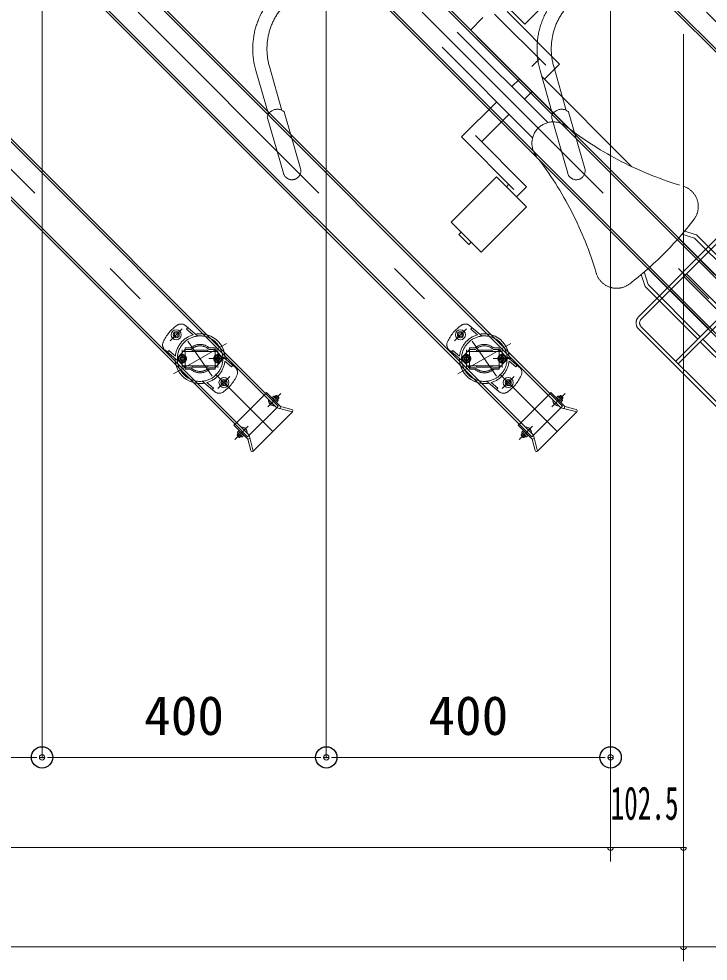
# Model space of a CAD drawing. Units: millimetres, scale not verified. Extents: x -10999 to 11014, y -7399 to 7386.
# Drawn here: x -5527 to -4557, y 2541 to 3866 of the extents above; entities that cross this region are included whole.
import ezdxf
from ezdxf.enums import TextEntityAlignment as Align

# ---------------------------------------------------------------- set-up
doc = ezdxf.new("R2010")
doc.units = ezdxf.units.MM
doc.header["$LTSCALE"] = 30
doc.header["$PDMODE"] = 32
doc.header["$PDSIZE"] = 30
for name, pattern in [('USER2', [10, 4, -6]), ('USER4', [24, 12, -5, 2, -5]), ('USER5', [25, 6, -5, 2, -5, 2, -5])]:
    doc.linetypes.add(name, pattern=pattern)
for name, color, linetype, lineweight in [('0-0_0', 7, 'Continuous', 18), ('0-4_2ラック-6下ラック前', 3, 'Continuous', 18), ('0-6_2ラック-B下自転車前', 2, 'USER5', 18), ('0-E_3-F', 3, 'Continuous', 18), ('0-F_B-0', 3, 'Continuous', 18), ('1-2_3-GLEVEL', 5, 'Continuous', 18)]:
    doc.layers.add(name, color=color, linetype=linetype, lineweight=lineweight)
doc.layers.add('1-1_Defpoints', color=7, linetype='Continuous')
doc.styles.add('ＭＳ ゴシック', font='')
doc.styles.get('ＭＳ ゴシック').set_extended_font_data('MS Gothic')

# ---------------------------------------------------------------- blocks, each defined once
blk = doc.blocks.new('_Dot')
at = {"layer": '0-0_0', "lineweight": 9}
for p, q in [((-0.5, 0), (-1, 0)), ((0.25, 0), (-0.25, 0))]:
    blk.add_line(p, q, dxfattribs=at)
blk.add_circle((0, 0), 0.25, dxfattribs=at)
blk = doc.blocks.new('D10')
at = {"layer": '1-1_Defpoints'}
for p in [(5505.1, 5024.51), (5905.1, 5024.51), (5905.1, 3841.35)]:
    blk.add_point(p, dxfattribs=at)
at = {"layer": '1-2_3-GLEVEL'}
for p, q in [((5505.1, 4999.51), (5505.1, 3841.35)), ((5905.1, 4999.51), (5905.1, 3841.35)), ((5520.1, 3841.35), (5890.1, 3841.35))]:
    blk.add_line(p, q, dxfattribs=at)
at = {"layer": '1-2_3-GLEVEL', "xscale": 15, "yscale": 15, "rotation": 180}
blk.add_blockref('_Dot', (5505.1, 3841.35), dxfattribs=at)
at = {"layer": '1-2_3-GLEVEL', "xscale": 15, "yscale": 15}
blk.add_blockref('_Dot', (5905.1, 3841.35), dxfattribs=at)
at = {"layer": '1-2_3-GLEVEL', "color": 7, "style": 'ＭＳ ゴシック'}
blk.add_text('400', height=54.99, dxfattribs=at).set_placement((5648.85, 3856.35), align=Align.BOTTOM_LEFT)
blk = doc.blocks.new('D11')
at = {"layer": '1-1_Defpoints'}
for p in [(5905.1, 5024.51), (6305.1, 5024.51), (6305.1, 3841.35)]:
    blk.add_point(p, dxfattribs=at)
at = {"layer": '1-2_3-GLEVEL'}
for p, q in [((5905.1, 4999.51), (5905.1, 3841.35)), ((6305.1, 4999.51), (6305.1, 3841.35)), ((5920.1, 3841.35), (6290.1, 3841.35))]:
    blk.add_line(p, q, dxfattribs=at)
at = {"layer": '1-2_3-GLEVEL', "xscale": 15, "yscale": 15, "rotation": 180}
blk.add_blockref('_Dot', (5905.1, 3841.35), dxfattribs=at)
at = {"layer": '1-2_3-GLEVEL', "xscale": 15, "yscale": 15}
blk.add_blockref('_Dot', (6305.1, 3841.35), dxfattribs=at)
at = {"layer": '1-2_3-GLEVEL', "color": 7, "style": 'ＭＳ ゴシック'}
blk.add_text('400', height=54.99, dxfattribs=at).set_placement((6048.85, 3856.35), align=Align.BOTTOM_LEFT)
blk = doc.blocks.new('D12')
at = {"layer": '1-1_Defpoints'}
for p in [(5105.1, 5024.51), (5505.1, 5024.51), (5505.1, 3841.35)]:
    blk.add_point(p, dxfattribs=at)
at = {"layer": '1-2_3-GLEVEL'}
for p, q in [((5105.1, 4999.51), (5105.1, 3841.35)), ((5505.1, 4999.51), (5505.1, 3841.35)), ((5120.1, 3841.35), (5490.1, 3841.35))]:
    blk.add_line(p, q, dxfattribs=at)
at = {"layer": '1-2_3-GLEVEL', "xscale": 15, "yscale": 15, "rotation": 180}
blk.add_blockref('_Dot', (5105.1, 3841.35), dxfattribs=at)
at = {"layer": '1-2_3-GLEVEL', "xscale": 15, "yscale": 15}
blk.add_blockref('_Dot', (5505.1, 3841.35), dxfattribs=at)
at = {"layer": '1-2_3-GLEVEL', "color": 7, "style": 'ＭＳ ゴシック'}
blk.add_text('400', height=54.99, dxfattribs=at).set_placement((5248.85, 3856.35), align=Align.BOTTOM_LEFT)
blk = doc.blocks.new('ｃｃｒ455')
at = {"layer": '0-4_2ラック-6下ラック前', "color": 7}
for p, q in [((-11756.96, 1282.13), (-12817.97, 2343.13)), ((-12861.1, 2300), (-11800.09, 1238.99)), ((-12766.71, 2287.63), (-11741.4, 1262.33)), ((-12805.6, 2248.74), (-11780.3, 1223.44)), ((-11884.87, 1366.9), (-11885.61, 1364.11)), ((-11884.87, 1366.9), (-11882.08, 1367.65)), ((-11880.04, 1365.6), (-11882.08, 1367.65)), ((-11880.04, 1365.6), (-11880.78, 1362.82)), ((-11883.57, 1362.07), (-11885.61, 1364.11)), ((-11883.57, 1362.07), (-11880.78, 1362.82)), ((-11818.44, 1296.94), (-11817.69, 1299.72)), ((-11814.9, 1300.47), (-11817.69, 1299.72)), ((-11814.9, 1300.47), (-11812.86, 1298.43)), ((-11818.44, 1296.94), (-11816.4, 1294.89)), ((-11813.61, 1295.64), (-11816.4, 1294.89)), ((-11813.61, 1295.64), (-11812.86, 1298.43)), ((-11759.08, 1280), (-11755.55, 1283.54)), ((-11755.55, 1283.54), (-11735.99, 1263.98)), ((-11752.89, 1273.32), (-11752.65, 1273.57)), ((-11752.89, 1273.32), (-11744.55, 1264.98)), ((-11746.57, 1274.56), (-11744.06, 1277.07)), ((-11744.81, 1278.46), (-11739.41, 1273.06)), ((-11742.11, 1279.3), (-11743.88, 1277.53)), ((-11740.8, 1273.82), (-11743.31, 1271.31)), ((-11742.11, 1279.3), (-11741.4, 1279.3)), ((-11738.58, 1275.76), (-11742.11, 1279.3)), ((-11741.4, 1279.3), (-11738.58, 1276.47)), ((-11738.58, 1275.76), (-11740.34, 1273.99)), ((-11738.58, 1275.76), (-11738.58, 1276.47)), ((-11780.3, 1223.43), (-11741.4, 1262.33)), ((-11744.55, 1264.98), (-11744.3, 1265.23)), ((-11719.27, 1256.4), (-11741.4, 1262.33)), ((-11735.99, 1263.98), (-11736.77, 1261.09)), ((-11720.16, 1259.74), (-11735.99, 1263.98)), ((-11719.27, 1256.4), (-11774.37, 1201.3)), ((-11801.51, 1237.58), (-11797.97, 1241.11)), ((-11801.51, 1237.58), (-11781.95, 1218.02)), ((-11791.29, 1234.93), (-11791.54, 1234.68)), ((-11791.29, 1234.93), (-11782.95, 1226.58)), ((-11797.27, 1224.14), (-11795.5, 1225.91)), ((-11797.27, 1224.14), (-11797.27, 1223.44)), ((-11793.73, 1220.61), (-11797.27, 1224.14)), ((-11797.27, 1223.44), (-11794.44, 1220.61)), ((-11796.43, 1226.84), (-11791.03, 1221.44)), ((-11792.53, 1228.6), (-11795.04, 1226.09)), ((-11793.73, 1220.61), (-11794.44, 1220.61)), ((-11793.73, 1220.61), (-11791.96, 1222.38)), ((-11791.79, 1222.84), (-11789.28, 1225.35)), ((-11782.95, 1226.58), (-11783.19, 1226.34)), ((-11774.37, 1201.3), (-11780.3, 1223.43)), ((-11781.95, 1218.02), (-11779.05, 1218.8)), ((-11777.71, 1202.2), (-11781.95, 1218.02))]:
    blk.add_line(p, q, dxfattribs=at)
at = {"layer": '0-4_2ラック-6下ラック前', "linetype": 'USER4'}
for p, q in [((-12845.64, 2327.67), (-11746.82, 1228.85)), ((-11891.31, 1356.37), (-11874.34, 1373.34)), ((-11812, 1352.77), (-11886.48, 1309.77)), ((-11866.45, 1355.84), (-11832.03, 1306.7)), ((-11874.24, 1343.77), (-11874.24, 1318.77)), ((-11824.24, 1343.77), (-11824.24, 1318.77)), ((-11836.74, 1331.27), (-11811.74, 1331.27)), ((-11824.14, 1289.2), (-11807.17, 1306.17)), ((-11754.13, 1263.74), (-11735.68, 1282.2)), ((-11781.71, 1236.16), (-11800.16, 1217.71))]:
    blk.add_line(p, q, dxfattribs=at)
at = {"layer": '0-4_2ラック-6下ラック前', "linetype": 'USER2'}
for p, q in [((-11869.48, 1377.63), (-11852.21, 1363.13)), ((-11866.39, 1375.03), (-11868.31, 1372.73)), ((-11868.31, 1372.73), (-11858.97, 1364.89)), ((-11898.41, 1343.16), (-11881.13, 1328.66)), ((-11893.38, 1342.86), (-11895.31, 1340.56)), ((-11893.38, 1342.86), (-11884.04, 1335.01)), ((-11870.24, 1344.27), (-11878.61, 1335.38)), ((-11874.24, 1341.27), (-11824.24, 1341.27)), ((-11874.24, 1321.27), (-11874.24, 1341.27)), ((-11870.24, 1346.27), (-11870.24, 1316.27)), ((-11870.24, 1346.27), (-11862.47, 1346.27)), ((-11870.24, 1344.27), (-11861.69, 1344.27)), ((-11860.24, 1343.27), (-11838.24, 1343.27)), ((-11860.24, 1343.27), (-11860.24, 1341.27)), ((-11838.24, 1343.27), (-11838.24, 1341.27)), ((-11836.79, 1344.27), (-11828.24, 1344.27)), ((-11836.01, 1346.27), (-11828.24, 1346.27)), ((-11828.24, 1346.27), (-11828.24, 1316.27)), ((-11828.24, 1344.27), (-11819.87, 1335.38)), ((-11824.24, 1321.27), (-11824.24, 1341.27)), ((-11874.24, 1325.5), (-11879.24, 1328.38)), ((-11870.24, 1318.27), (-11878.61, 1327.16)), ((-11869.24, 1334.16), (-11874.24, 1337.04)), ((-11869.24, 1328.38), (-11874.24, 1325.5)), ((-11869.24, 1334.16), (-11869.24, 1328.38)), ((-11829.24, 1334.16), (-11824.24, 1337.04)), ((-11829.24, 1334.16), (-11829.24, 1328.38)), ((-11829.24, 1328.38), (-11824.24, 1325.5)), ((-11828.24, 1318.27), (-11819.87, 1327.16)), ((-11824.24, 1325.5), (-11819.24, 1328.38)), ((-11800.07, 1319.38), (-11817.34, 1333.88)), ((-11805.09, 1319.68), (-11814.44, 1327.53)), ((-11874.24, 1321.27), (-11824.24, 1321.27)), ((-11870.24, 1318.27), (-11861.69, 1318.27)), ((-11870.24, 1316.27), (-11862.47, 1316.27)), ((-11860.24, 1321.27), (-11860.24, 1319.27)), ((-11860.24, 1319.27), (-11838.24, 1319.27)), ((-11838.24, 1321.27), (-11838.24, 1319.27)), ((-11836.79, 1318.27), (-11828.24, 1318.27)), ((-11836.01, 1316.27), (-11828.24, 1316.27)), ((-11803.17, 1321.98), (-11805.09, 1319.68)), ((-11828.99, 1284.91), (-11846.27, 1299.41)), ((-11830.16, 1289.81), (-11839.51, 1297.65)), ((-11830.16, 1289.81), (-11832.09, 1287.51)), ((-11797.97, 1241.11), (-11759.08, 1280)), ((-11756.96, 1282.13), (-11739.28, 1264.45)), ((-11741.4, 1262.33), (-11739.28, 1264.45)), ((-11800.09, 1238.99), (-11782.42, 1221.31)), ((-11782.42, 1221.31), (-11780.3, 1223.44))]:
    blk.add_line(p, q, dxfattribs=at)
at = {"layer": '0-4_2ラック-6下ラック前'}
for p, q in [((-11743.6, 1277.25), (-11741.55, 1279.3)), ((-11740.63, 1274.28), (-11738.58, 1276.33)), ((-11795.22, 1225.63), (-11797.27, 1223.58)), ((-11792.25, 1222.66), (-11794.3, 1220.61))]:
    blk.add_line(p, q, dxfattribs=at)
at = {"layer": '0-4_2ラック-6下ラック前', "linetype": 'USER2'}
for points in [[(-11874.24, 1337.04), (-11879.24, 1334.16), (-11879.24, 1328.38)], [(-11824.24, 1337.04), (-11819.24, 1334.16), (-11819.24, 1328.38)]]:
    blk.add_lwpolyline(points, dxfattribs=at)
at = {"layer": '0-4_2ラック-6下ラック前', "color": 7}
for points in [[(-11744.81, 1278.46), (-11745.68, 1278.7), (-11748.19, 1276.19)], [(-11739.41, 1273.06), (-11739.18, 1272.19), (-11741.69, 1269.68)], [(-11796.43, 1226.84), (-11796.66, 1227.71), (-11794.15, 1230.22)], [(-11791.03, 1221.44), (-11790.16, 1221.21), (-11787.65, 1223.72)]]:
    blk.add_lwpolyline(points, dxfattribs=at)
for centre, radius in [((-11882.83, 1364.86), 7), ((-11882.83, 1364.86), 4.32), ((-11815.65, 1297.68), 7), ((-11815.65, 1297.68), 4.32)]:
    blk.add_circle(centre, radius, dxfattribs=at)
at = {"layer": '0-4_2ラック-6下ラック前', "linetype": 'USER2'}
for centre, radius in [((-11874.24, 1331.27), 5.85), ((-11874.24, 1331.27), 4.9), ((-11874.24, 1331.27), 3), ((-11874.24, 1331.27), 2.2), ((-11824.24, 1331.27), 5.85), ((-11824.24, 1331.27), 4.9), ((-11824.24, 1331.27), 3), ((-11824.24, 1331.27), 2.2)]:
    blk.add_circle(centre, radius, dxfattribs=at)
for centre, radius, start, end in [((-11875.91, 1369.97), 10, 50, 124.57615), ((-11849.24, 1331.27), 57, 124.57615, 155.42385), ((-11849.24, 1331.27), 35, 79.37492, 99.9948), ((-11891.98, 1350.82), 10, 155.42385, 230), ((-11849.24, 1331.27), 35, 106.14156, 173.85844), ((-11849.24, 1331.27), 32, 67.61244, 212.38756), ((-11849.24, 1331.27), 20, 48.59038, 131.40962), ((-11849.24, 1331.27), 18, 46.23826, 133.76174), ((-11849.24, 1331.27), 32, 247.61244, 32.38756), ((-11849.24, 1331.27), 35, 0.0052, 20.62508), ((-11849.24, 1331.27), 35, 180.0052, 200.62508), ((-11874.24, 1331.27), 6, 136.72135, 223.27865), ((-11849.24, 1331.27), 35, 286.14156, 353.85844), ((-11824.24, 1331.27), 6, 316.72135, 43.27865), ((-11849.24, 1331.27), 20, 228.59038, 311.40962), ((-11849.24, 1331.27), 18, 226.23826, 313.76174), ((-11806.5, 1311.72), 10, 335.42385, 50), ((-11849.24, 1331.27), 57, 304.57615, 335.42385), ((-11849.24, 1331.27), 35, 259.37492, 279.9948), ((-11822.57, 1292.57), 10, 230, 304.57615)]:
    blk.add_arc(centre, radius, start, end, dxfattribs=at)
at = {"layer": '0-4_2ラック-6下ラック前', "color": 7}
for centre, radius, start, end in [((-11849.24, 1331.27), 35, 20.62508, 79.37492), ((-11849.24, 1331.27), 32, 32.38756, 67.61244), ((-11849.24, 1331.27), 35, 200.62508, 259.37492), ((-11849.24, 1331.27), 32, 212.38756, 247.61244), ((-11745.22, 1272.65), 7.7, 174.98311, 275.01689), ((-11746.06, 1276.69), 2.04, 10.71208, 70.73012), ((-11747.58, 1270.3), 7.63, 27.4633, 62.5367), ((-11741.18, 1271.81), 2.04, 19.26988, 79.28792), ((-11747.95, 1269.93), 3.85, 182.75343, 267.24657), ((-11720.68, 1257.81), 2, 315, 75), ((-11790.62, 1227.25), 7.7, 354.98311, 95.01689), ((-11787.9, 1229.98), 3.85, 2.75343, 87.24657), ((-11794.66, 1228.09), 2.04, 199.26988, 259.28792), ((-11788.27, 1229.61), 7.63, 207.4633, 242.5367), ((-11789.78, 1223.21), 2.04, 190.71208, 250.73012), ((-11775.78, 1202.71), 2, 195, 315)]:
    blk.add_arc(centre, radius, start, end, dxfattribs=at)
blk = doc.blocks.new('CCL-CYC-BACK-TOP_1')
at = {"layer": '0-6_2ラック-B下自転車前'}
for p, q in [((-223.6, 1133.67), (-254.7, 1077.59)), ((-206.11, 1123.97), (-237.21, 1067.89)), ((-15, 791.3), (-15, 1124.14)), ((15, 791.3), (15, 1124.14)), ((-258.35, 1076.16), (-298.43, 1003.88)), ((-236.48, 1064.04), (-276.57, 991.76)), ((55, 960.32), (30, 960.32)), ((30, 767.24), (30, 960.32)), ((55, 663.63), (55, 960.32)), ((70, 850.32), (70, 952.12)), ((90, 912.12), (180, 912.12)), ((30, 862.82), (15, 862.82)), ((70, 862.82), (55, 862.82)), ((-70, 850.32), (-70, 748.53)), ((-70, 837.82), (-15, 837.82)), ((15, 837.82), (30, 837.82)), ((-90, 788.52), (-90, 728.53)), ((-85, 768.53), (-90, 768.53)), ((-180, 748.53), (-185, 748.53)), ((-70, 748.53), (-90, 748.53)), ((-90, 728.53), (-180, 728.53)), ((-46.25, 530.24), (-37.54, 546.74)), ((-30, 507.82), (-30, 546.22)), ((30, 507.82), (30, 546.22)), ((46.25, 530.24), (37.54, 546.74)), ((-46.25, 426.57), (-46.25, 530.24)), ((46.25, 426.57), (46.25, 530.24)), ((87.5, 507.82), (-87.5, 507.82)), ((-100, 495.32), (-100, 190.32)), ((-95, 495.32), (-95, 190.32)), ((87.5, 502.82), (-87.5, 502.82)), ((-30, 426.57), (-30, 502.82)), ((-2.5, 426.57), (-2.5, 502.82)), ((2.5, 426.57), (2.5, 502.82)), ((30, 426.57), (30, 502.82)), ((-95, 426.57), (95, 426.57)), ((-95, 421.57), (95, 421.57)), ((-51.25, 345.32), (-51.25, 421.57)), ((-46.25, 345.32), (-46.25, 421.57))]:
    blk.add_line(p, q, dxfattribs=at)
for points in [[(90, 912.12), (90, 972.12), (180, 972.12)], [(55, 837.82), (85, 837.82), (85, 942.12)], [(-15, 862.82), (-85, 862.82), (-85, 758.53)], [(-90, 788.52), (-180, 788.52), (-180, 728.53)], [(-180, 768.53), (-185, 768.53), (-185, 748.53)], [(-51.25, 426.57), (-51.25, 531.48), (-42.97, 547.17)], [(51.25, 426.57), (51.25, 531.48), (42.97, 547.17)]]:
    blk.add_lwpolyline(points, dxfattribs=at)
for centre, radius, start, end in [((-127.4, 1080.32), 110, 90, 150.9888), ((-127.4, 1080.32), 90, 90, 150.9888), ((-251.2, 1063.28), 14.73, 2.96272, 119.01704), ((-287.5, 997.82), 12.5, 150.98737, 330.98737), ((0, 765.32), 30, 7.23254, 172.76746), ((-525.78, 832.04), 500, 331.50226, 352.76733), ((525.78, 832.04), 500, 187.23267, 208.49774), ((-60, 579.17), 30, 151.50269, 262.66589), ((60, 579.17), 30, 277.33411, 28.49731), ((0, 1045.32), 500, 262.66566, 277.33434), ((-87.5, 495.32), 12.5, 90, 180), ((-87.5, 495.32), 7.5, 90, 180)]:
    blk.add_arc(centre, radius, start, end, dxfattribs=at)

msp = doc.modelspace()

# ---------------------------------------------------------------- linework, layer by layer
at = {"layer": '0-E_3-F'}
for p, q in [((-9700.09, 2700.67), (-4591.76, 2700.67)), ((-9960.09, 2560.67), (-3744.26, 2560.67))]:
    msp.add_line(p, q, dxfattribs=at)
at = {"layer": '0-F_B-0'}
for p, q in [((-4591.76, 2540.67), (-4591.76, 3844.47)), ((-4694.26, 2680.67), (-4694.26, 3790.47)), ((-4690.26, 2700.67), (-4698.26, 2700.67)), ((-4587.76, 2700.67), (-4595.76, 2700.67)), ((-4587.76, 2560.67), (-4595.76, 2560.67))]:
    msp.add_line(p, q, dxfattribs=at)
for centre in [(-4694.26, 2700.67), (-4591.76, 2700.67), (-4591.76, 2560.67)]:
    msp.add_arc(centre, 4, 180, 0, dxfattribs=at)

# ---------------------------------------------------------------- block references
at = {"layer": '0-0_0'}
for p in [(6577.34, 2056.84), (6977.34, 2056.84), (7377.34, 2056.84), (7777.34, 2056.84)]:
    msp.add_blockref('ｃｃｒ455', p, dxfattribs=at)
at = {"layer": '0-6_2ラック-B下自転車前', "rotation": 45}
for p in [(-4233.78, 3150), (-3833.78, 3150)]:
    msp.add_blockref('CCL-CYC-BACK-TOP_1', p, dxfattribs=at)
at = {"layer": '1-2_3-GLEVEL'}
for name in ['D12', 'D10', 'D11']:
    msp.add_blockref(name, (-10999.36, -1014.04), dxfattribs=at)

# ---------------------------------------------------------------- texts
at = {"layer": '0-F_B-0', "color": 7, "style": 'ＭＳ ゴシック', "width": 0.6}
msp.add_text('102.5', height=46.89, dxfattribs=at).set_placement((-4694.34, 2725.47), align=Align.BOTTOM_LEFT)

doc.saveas('drawing.dxf')
